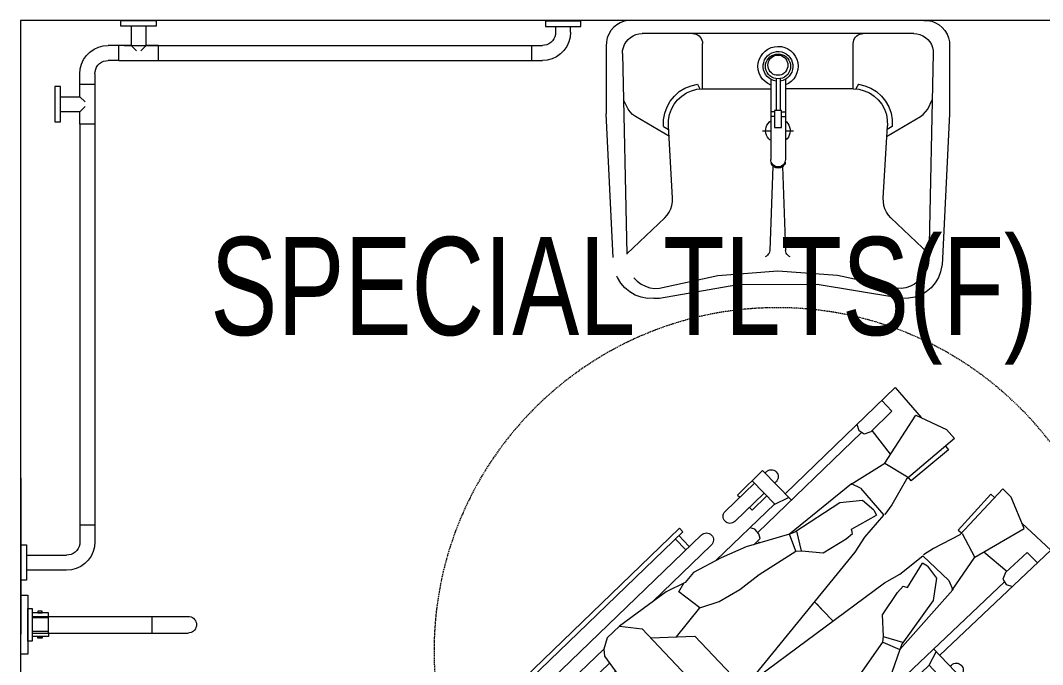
# Model space of a CAD drawing. Header units: millimetres. Extents: x 26027 to 581921, y 7230 to 233891.
# Drawn here: x 512924 to 515007, y 139806 to 141120 of the extents above; entities that cross this region are included whole.
import ezdxf

# ---------------------------------------------------------------- set-up
doc = ezdxf.new("R2010")
doc.units = ezdxf.units.MM
doc.header["$LTSCALE"] = 5
doc.linetypes.add('TRATTEGGIATA', pattern=[0.75, 0.5, -0.25])
doc.layers.get('0').update_dxf_attribs({"color": 252})
for name, color, linetype, lineweight in [('72_EGR_BASE_TEXT', 252, 'Continuous', 5), ('LOADING', 252, 'Continuous', 5), ('SANIT', 252, 'Continuous', 5), ('Walls', 252, 'Continuous', 5)]:
    doc.layers.add(name, color=color, linetype=linetype, lineweight=lineweight)
doc.styles.add('X3G_ENTITY_2587EA', font='swisscl.ttf', dxfattribs={"height": 200})

# ---------------------------------------------------------------- blocks, each defined once
blk = doc.blocks.new('Wheelchair')
for p, q in [((9688.8, 4580.4), (9636.3, 4519)), ((9688.8, 4580.4), (9913.2, 4363.8)), ((9695.9, 4532.4), (9716, 4554.1)), ((9647.3, 4524.1), (9584.2, 4494.7)), ((9709.9, 4426.2), (9647.3, 4524.1)), ((9695.9, 4532.4), (9738.4, 4489.9)), ((9762.6, 4492.4), (9766.7, 4505.2)), ((9584.2, 4494.7), (9568.2, 4476.7)), ((9698.4, 4444.2), (9735.9, 4492.5)), ((9738.4, 4489.9), (9752.5, 4485)), ((9752.5, 4485), (9762.6, 4492.4)), ((9968.8, 4285), (9757.7, 4488.8)), ((9568.2, 4476.7), (9665.9, 4393.6)), ((9586.8, 4461), (9580.1, 4453.2)), ((9580.1, 4453.2), (9656.4, 4390)), ((9709.9, 4426.2), (9663.7, 4398.5)), ((9779.1, 4383.2), (9709.9, 4426.2)), ((9656.4, 4390), (9661.8, 4397.1)), ((9900.5, 4350.6), (9959.2, 4411.4)), ((9951.7, 4408.7), (9954.5, 4406)), ((9959.2, 4411.4), (10010.4, 4361.2)), ((9665.9, 4393.6), (9695.8, 4341.1)), ((9759.9, 4375.2), (9711.9, 4320.3)), ((9759.9, 4375.2), (9778.4, 4384.2)), ((9778.4, 4384.2), (9904.8, 4281.6)), ((9933.8, 4386.5), (9932, 4388.3)), ((9934.6, 4342.8), (9980.6, 4390.4)), ((9975.8, 4385.5), (10035.6, 4327.8)), ((9426, 4292.7), (9452.6, 4357.1)), ((9452.6, 4357.1), (9469.8, 4373.8)), ((9469.8, 4373.8), (9557.2, 4280)), ((9486.4, 4356), (9493.9, 4363)), ((9493.9, 4363), (9560.4, 4289.7)), ((9934.3, 4342.8), (9906.5, 4356.1)), ((9950.7, 4359.5), (9980.6, 4330.3)), ((10015.9, 4307.3), (9956.1, 4365)), ((10010.4, 4361.2), (10005.8, 4356.5)), ((9695.8, 4341.1), (9709.9, 4321.7)), ((9732.8, 4330.6), (9756, 4349.7)), ((9756, 4349.7), (9802, 4345.5)), ((9802, 4345.5), (9893.6, 4285.1)), ((9934.7, 4342.9), (10054.3, 4227.4)), ((9980.6, 4330.3), (9986.1, 4336)), ((9751.1, 4275.1), (9711.9, 4320.3)), ((9732.8, 4330.6), (9727.3, 4319.9)), ((9778.1, 4291.7), (9727.3, 4319.9)), ((9371.6, 4248.8), (9430.7, 4303.9)), ((9526.6, 4234.6), (9426, 4292.7)), ((9775.8, 4283), (9778.1, 4291.7)), ((9966.8, 4282.3), (9975.4, 4291.3)), ((9975.4, 4291.3), (9984.9, 4294.4)), ((10121.6, 4286.3), (10128.5, 4293.5)), ((10128.5, 4293.5), (10506.2, 3929)), ((9526.6, 4234.6), (9552.2, 4282)), ((9560.4, 4289.7), (9553.6, 4283.9)), ((9557.2, 4280), (9611, 4252.4)), ((9770.8, 4244.3), (9751.1, 4275.1)), ((9789, 4271.5), (9775.8, 4283)), ((9836.1, 4243.1), (9789, 4271.5)), ((9890.5, 4287.2), (9880.7, 4247.5)), ((9891.8, 4246.6), (9904.8, 4281.6)), ((9893.6, 4285.1), (9904.8, 4281.6)), ((9904.8, 4281.6), (9992.8, 4255.2)), ((9964, 4272.7), (9966.8, 4282.3)), ((9977.3, 4259.9), (9964, 4272.7)), ((10489.5, 3888.5), (10084.1, 4279.7)), ((10129.9, 4278.3), (10109.5, 4257.2)), ((10137.1, 4271.4), (10116.7, 4250.3)), ((10121.6, 4286.3), (10499.3, 3921.8)), ((9611, 4252.4), (9631.1, 4239.2)), ((9967.7, 4265.7), (9965.5, 4263.4)), ((9992.8, 4255.2), (10043.4, 4233.2)), ((10183.1, 4143.7), (10063.9, 4258.7)), ((9371.6, 4248.8), (9598.1, 4034.2)), ((9419.9, 4243.9), (9399.1, 4222.7)), ((9419.9, 4243.9), (9464.3, 4203.2)), ((9508.1, 4245.3), (9461.6, 4205.7)), ((9572.7, 4167.4), (9526.6, 4234.6)), ((9579.9, 4186.9), (9632.5, 4237.3)), ((9679.4, 4200.1), (9632.5, 4237.3)), ((9989.6, 3975.8), (9770.8, 4244.3)), ((9879.4, 4247.6), (9836.1, 4243.1)), ((9891.8, 4246.6), (9879.4, 4247.6)), ((9966.5, 4198.9), (9891.8, 4246.6)), ((10043.4, 4233.2), (10099.8, 4203.2)), ((9623.1, 4216), (9605.2, 4191.9)), ((9623.1, 4216), (9633.6, 4221.9)), ((9664, 4172.4), (9633.6, 4221.9)), ((9469.8, 4189.4), (9462.9, 4179)), ((9464.3, 4203.2), (9469.8, 4189.4)), ((9605.2, 4191.9), (9611.4, 4146.2)), ((9711.1, 4181.9), (9679.4, 4200.1)), ((10005.5, 4168.6), (9966.5, 4198.9)), ((10099.8, 4203.2), (10116.9, 4183)), ((9462.9, 4179), (9450.3, 4174.3)), ((9679.2, 3982.3), (9466.2, 4184.1)), ((9579.9, 4186.9), (9571.7, 4168)), ((9571.7, 4168), (9679.8, 4046.3)), ((9672.6, 4175.1), (9664, 4172.4)), ((9684.7, 4162.4), (9672.6, 4175.1)), ((9989.1, 3975.3), (9711.1, 4181.9)), ((10047.5, 4143.9), (10005.5, 4168.6)), ((10116.9, 4183), (10155.6, 4163.8)), ((10130.2, 4164), (10120, 4181.2)), ((9611.4, 4146.2), (9675.8, 4057.3)), ((9715.1, 4116.7), (9684.7, 4162.4)), ((10087.4, 4131), (10130.2, 4164)), ((10155.6, 4163.8), (10251.2, 4093.6)), ((9816.8, 4105.4), (9835.9, 4124.9)), ((9851.9, 4142.1), (9833.2, 4122.2)), ((9849, 4139.2), (9835.9, 4124.9)), ((10087.4, 4131), (10047.5, 4143.9)), ((10135, 4071.7), (10087.4, 4131)), ((9712.6, 4073.2), (9715.1, 4116.7)), ((10204.7, 4088.4), (10101.2, 3978.7)), ((10251.2, 4093.6), (10204.7, 4088.4)), ((10251.2, 4093.6), (10275.8, 4069.8)), ((9673.6, 4060.4), (9712.8, 4071.9)), ((9714.2, 4060.8), (9712.6, 4073.2)), ((10097.7, 4073.5), (9997.2, 3968.1)), ((10187.6, 4070.2), (10097.7, 4073.5)), ((10275.8, 4069.8), (10283, 4047)), ((9610.7, 4047.5), (9552.6, 3986.2)), ((9619.9, 4014.1), (9605.4, 4041.3)), ((9675.8, 4057.3), (9679.8, 4046.3)), ((9714.2, 4060.8), (9679.8, 4046.3)), ((9679.8, 4046.3), (9710.1, 3959.6)), ((9765.1, 3988.4), (9714.2, 4060.8)), ((10283, 4047), (10281.4, 4032.7)), ((10469.2, 3867.5), (10283.1, 4047.1)), ((10281.4, 4032.7), (10176, 3886.7)), ((9576.3, 4012.7), (9574.4, 4014.4)), ((9619.9, 4013.8), (9574.4, 3965.8)), ((9619.9, 4013.8), (9740.6, 3899.4)), ((10294.8, 3967.5), (10259.1, 4001.9)), ((10271, 4018.3), (10309.2, 3981.4)), ((9552.6, 3986.2), (9605, 3937.3)), ((9554.9, 3993.8), (9557.7, 3991.1)), ((9659, 3934.2), (9598.7, 3991.4)), ((9604, 3997), (9634.5, 3968.4)), ((9681.9, 3984.4), (9673.3, 3975.3)), ((9691.3, 3987.6), (9681.9, 3984.4)), ((9704.7, 3974.8), (9691.3, 3987.6)), ((9698.5, 3984.2), (9700.7, 3986.4)), ((9797.1, 3950.8), (9765.1, 3988.4)), ((10310.6, 3982.9), (10291.2, 3962.7)), ((10389.2, 3907.1), (10310.6, 3982.9)), ((9579.2, 3970.8), (9639.5, 3913.6)), ((9634.5, 3968.4), (9629, 3962.7)), ((9673.3, 3975.3), (9670.6, 3965.7)), ((9710.1, 3959.6), (9734.3, 3910)), ((9896.3, 3862.9), (9997.1, 3968)), ((9989.1, 3975.3), (9986.9, 3977.9)), ((10002.4, 3961.7), (9989.1, 3975.3)), ((10002.4, 3961.7), (9993.9, 3948)), ((9997.1, 3968.1), (9995.9, 3966.7)), ((10002.4, 3961.7), (10003.2, 3962.2)), ((10003.8, 3963), (10017, 3972.2)), ((10017, 3972.2), (10055.4, 3976.6)), ((10055.4, 3976.6), (10092.1, 3970.4)), ((10101.2, 3978.7), (10059.8, 3939.5)), ((10101.2, 3978.7), (10167.6, 3911)), ((10291.2, 3962.7), (10369.7, 3886.9)), ((9605, 3937.3), (9609.5, 3942)), ((9823.7, 3909.9), (9797.1, 3950.8)), ((9993.9, 3948), (9991.2, 3909.5)), ((10491.3, 3929.5), (10470.9, 3908.4)), ((10499.3, 3921.8), (10506.2, 3929)), ((9734.3, 3910), (9766.8, 3855.1)), ((9838.4, 3870.6), (9823.7, 3909.9)), ((9991.2, 3909.5), (9999, 3873.1)), ((9991.2, 3863.6), (10028.5, 3906.8)), ((10369.7, 3886.9), (10389.2, 3907.1)), ((9830, 3774.5), (9709.7, 3888.4)), ((9689.7, 3867.2), (10098.6, 3479.7)), ((9766.8, 3855.1), (9787.8, 3838.9)), ((9838.4, 3870.6), (9807.3, 3826.4)), ((9899.8, 3825.8), (9838.4, 3870.6)), ((9886.2, 3755.3), (9991.2, 3863.6)), ((9903.6, 3773.2), (9896.3, 3862.9)), ((9991.2, 3863.6), (10061.7, 3800.3)), ((9693.1, 3821.6), (9713.3, 3842.9)), ((9700.4, 3814.7), (9720.5, 3836)), ((9787.8, 3838.9), (9808.6, 3801)), ((9807.3, 3826.4), (9789.7, 3835.8)), ((9684.7, 3829.6), (9677.9, 3822.3)), ((9677.9, 3822.3), (10058.9, 3461.2)), ((9684.7, 3829.6), (10065.8, 3468.5)), ((9808.6, 3801), (9883.1, 3708.7)), ((9945.2, 3681.2), (10086.4, 3793)), ((9883.1, 3708.7), (9886.2, 3755.3)), ((9883.1, 3708.7), (9907.9, 3685.2)), ((9959.2, 3692.3), (9997.7, 3655.7)), ((10011, 3670.7), (9975, 3704.8)), ((9907.9, 3685.2), (9931, 3679)), ((10118.7, 3500.9), (9930.9, 3678.8)), ((9931, 3679), (9945.2, 3681.2)), ((9996.3, 3654.2), (10015.6, 3674.6)), ((10015.6, 3674.6), (10094.8, 3599.5)), ((10075.5, 3579.1), (9996.3, 3654.2)), ((10094.8, 3599.5), (10075.5, 3579.1)), ((10057.7, 3476.1), (10077.9, 3497.4)), ((10065.8, 3468.5), (10058.9, 3461.2))]:
    blk.add_line(p, q)
at = {"color": 30, "linetype": 'TRATTEGGIATA'}
blk.add_circle((9928.9, 4043.3), 700, dxfattribs=at)
for centre, radius, start, end in [((9941.8, 4398.5), 14.2, 46.0147, 226.0147), ((10025.7, 4317.5), 14.2, 226.0147, 46.0147), ((10074, 4269.2), 14.6, 46.0147, 226.0147), ((9564.6, 4004.1), 14.2, 46.5424, 226.5424), ((9694.4, 4260), 626.4, 320.2511, 335.2615), ((9694.4, 4260), 616.4, 321.5411, 333.0972), ((9649.3, 3923.9), 14.2, 226.5424, 46.5424), ((10097.1, 3872.9), 80.1, 316.0147, 28.3763), ((9699.7, 3877.8), 14.6, 46.5424, 226.5424), ((10479.4, 3878), 14.6, 226.0147, 46.0147), ((10096.6, 3872.4), 80.1, 244.1807, 316.5424), ((9692, 4257.4), 626.4, 297.2956, 312.306), ((9692, 4257.4), 616.4, 299.4599, 311.0159), ((10108.7, 3490.3), 14.6, 226.5424, 46.5424)]:
    blk.add_arc(centre, radius, start, end)

msp = doc.modelspace()

# ---------------------------------------------------------------- linework, layer by layer
at = {"layer": 'SANIT'}
for p, q in [((513128.6, 141108.6, 0), (513128.6, 141120.3, 0)), ((513128.6, 141120.3, 0), (513200.6, 141120.3, 0)), ((513200.6, 141120.3, 0), (513200.6, 141108.6, 0)), ((513993.7, 141119.5, 0), (514065.7, 141119.5, 0)), ((513993.7, 141119.5, 0), (513993.7, 141107.8, 0)), ((514065.7, 141107.8, 0), (514065.7, 141119.5, 0)), ((514139, 141111.3, 0), (514132.6, 141105.9, 0)), ((514146.1, 141115.5, 0), (514139, 141111.3, 0)), ((514153.9, 141118.5, 0), (514146.1, 141115.5, 0)), ((514162, 141120.1, 0), (514153.9, 141118.5, 0)), ((514764.7, 141120.3, 0), (514773, 141120.1, 0)), ((514773, 141120.1, 0), (514781.1, 141118.5, 0)), ((514781.1, 141118.5, 0), (514788.9, 141115.5, 0)), ((514788.9, 141115.5, 0), (514796, 141111.3, 0)), ((514796, 141111.3, 0), (514802.4, 141105.9, 0)), ((513200.6, 141108.6, 0), (513128.6, 141108.6, 0)), ((513149.3, 141108.6, 0), (513149.3, 141069.1, 0)), ((513179.9, 141069.1, 0), (513179.9, 141108.6, 0)), ((513993.7, 141107.8, 0), (514065.7, 141107.8, 0)), ((514014, 141091.4, 0), (514012.8, 141086.9, 0)), ((514014.4, 141096.1, 0), (514014, 141091.4, 0)), ((514014.4, 141107.8, 0), (514014.4, 141096.1, 0)), ((514045, 141096.1, 0), (514044.2, 141086.1, 0)), ((514045, 141096.1, 0), (514045, 141107.8, 0)), ((514122.9, 141092.4, 0), (514119.8, 141084.6, 0)), ((514127.2, 141099.6, 0), (514122.9, 141092.4, 0)), ((514132.6, 141105.9, 0), (514127.2, 141099.6, 0)), ((514167, 141085.5, 0), (514172.4, 141088.9, 0)), ((514172.4, 141088.9, 0), (514178.2, 141091.4, 0)), ((514178.2, 141091.4, 0), (514184.4, 141092.9, 0)), ((514184.4, 141092.9, 0), (514190.8, 141093.4, 0)), ((514744.2, 141093.4, 0), (514190.8, 141093.4, 0)), ((514294, 141093.4, 0), (514297.4, 141093.1, 0)), ((514297.4, 141093.1, 0), (514300.8, 141092.2, 0)), ((514300.8, 141092.2, 0), (514303.9, 141090.7, 0)), ((514303.9, 141090.7, 0), (514306.8, 141088.6, 0)), ((514306.8, 141088.6, 0), (514309.2, 141086.2, 0)), ((514625.8, 141086.2, 0), (514628.2, 141088.7, 0)), ((514628.2, 141088.7, 0), (514631.1, 141090.7, 0)), ((514631.1, 141090.7, 0), (514634.2, 141092.2, 0)), ((514634.2, 141092.2, 0), (514637.6, 141093.1, 0)), ((514637.6, 141093.1, 0), (514641, 141093.4, 0)), ((514744.2, 141093.4, 0), (514750.6, 141092.9, 0)), ((514750.6, 141092.9, 0), (514756.8, 141091.4, 0)), ((514756.8, 141091.4, 0), (514762.6, 141088.9, 0)), ((514762.6, 141088.9, 0), (514768, 141085.5, 0)), ((514802.4, 141105.9, 0), (514807.8, 141099.6, 0)), ((514807.8, 141099.6, 0), (514812.2, 141092.4, 0)), ((514812.2, 141092.4, 0), (514815.2, 141084.6, 0)), ((513082.8, 141065.7, 0), (513092.5, 141068.3, 0)), ((513092.5, 141068.3, 0), (513102.5, 141069.1, 0)), ((513124.1, 141069.1, 0), (513102.5, 141069.1, 0)), ((513149.3, 141069.1, 0), (513124.1, 141069.1, 0)), ((513124.1, 141038.5, 0), (513124.1, 141069.1, 0)), ((513135.1, 141069.1, 0), (513965.8, 141069.1, 0)), ((513149.3, 141069.1, 0), (513160.1, 141058.3, 0)), ((513179.9, 141069.1, 0), (513169.1, 141058.3, 0)), ((513205.1, 141069.1, 0), (513179.9, 141069.1, 0)), ((513205.1, 141038.5, 0), (513205.1, 141069.1, 0)), ((513965.8, 141069.1, 0), (513987.4, 141069.1, 0)), ((513965.8, 141038.5, 0), (513965.8, 141069, 0)), ((513992.1, 141069.5, 0), (513987.4, 141069.1, 0)), ((513996.7, 141070.8, 0), (513992.1, 141069.5, 0)), ((514000.9, 141072.8, 0), (513996.7, 141070.8, 0)), ((514004.8, 141075.5, 0), (514000.9, 141072.8, 0)), ((514008.1, 141078.8, 0), (514004.8, 141075.5, 0)), ((514010.8, 141082.6, 0), (514008.1, 141078.8, 0)), ((514012.8, 141086.9, 0), (514010.8, 141082.6, 0)), ((514041.6, 141076.4, 0), (514037.3, 141067.3, 0)), ((514044.2, 141086.1, 0), (514041.6, 141076.4, 0)), ((514118, 141076.4, 0), (514117.6, 141068, 0)), ((514117.6, 141068, 0), (514117.6, 140929.9, 0)), ((514119.8, 141084.6, 0), (514118, 141076.4, 0)), ((514152.5, 141065.1, 0), (514154.9, 141071, 0)), ((514154.9, 141071, 0), (514158.1, 141076.5, 0)), ((514158.1, 141076.5, 0), (514162.2, 141081.4, 0)), ((514162.2, 141081.4, 0), (514167, 141085.5, 0)), ((514309.2, 141086.2, 0), (514311.2, 141083.3, 0)), ((514311.2, 141083.3, 0), (514312.7, 141080.1, 0)), ((514312.7, 141080.1, 0), (514313.6, 141076.7, 0)), ((514313.6, 141076.7, 0), (514313.9, 141073.1, 0)), ((514313.9, 140980.7, 0), (514313.9, 141073.1, 0)), ((514621.1, 141073.1, 0), (514621.4, 141076.7, 0)), ((514621.1, 140980.7, 0), (514621.1, 141073.1, 0)), ((514621.4, 141076.7, 0), (514622.3, 141080.1, 0)), ((514622.3, 141080.1, 0), (514623.8, 141083.3, 0)), ((514623.8, 141083.3, 0), (514625.8, 141086.2, 0)), ((514768, 141085.5, 0), (514772.8, 141081.4, 0)), ((514772.8, 141081.4, 0), (514776.9, 141076.5, 0)), ((514776.9, 141076.5, 0), (514780.2, 141071, 0)), ((514780.2, 141071, 0), (514782.5, 141065.1, 0)), ((514815.2, 141084.6, 0), (514817, 141076.4, 0)), ((514817, 141076.4, 0), (514817.4, 141068, 0)), ((514817.4, 141068, 0), (514817.4, 140930, 0)), ((513052.6, 141040.3, 0), (513058.4, 141048.6, 0)), ((513058.4, 141048.6, 0), (513065.5, 141055.7, 0)), ((513065.5, 141055.7, 0), (513073.7, 141061.4, 0)), ((513073.7, 141061.4, 0), (513082.8, 141065.7, 0)), ((514024.5, 141052, 0), (514016.2, 141046.3, 0)), ((514031.5, 141059.1, 0), (514024.5, 141052, 0)), ((514037.3, 141067.3, 0), (514031.5, 141059.1, 0)), ((514150.8, 141052.5, 0), (514151.1, 141058.9, 0)), ((514150.8, 141052.5, 0), (514159.9, 140643.3, 0)), ((514151.1, 141058.9, 0), (514152.5, 141065.1, 0)), ((514429.4, 141040.6, 0), (514432.4, 141047, 0)), ((514432.4, 141047, 0), (514436.5, 141052.8, 0)), ((514436.5, 141052.8, 0), (514441.5, 141057.8, 0)), ((514441.5, 141057.8, 0), (514447.3, 141061.9, 0)), ((514443.1, 141044.1, 0), (514446.4, 141048.1, 0)), ((514446.4, 141048.1, 0), (514450.4, 141051.4, 0)), ((514447.3, 141061.9, 0), (514453.7, 141064.9, 0)), ((514450.4, 141051.4, 0), (514454.9, 141054, 0)), ((514451.3, 141046, 0), (514454.9, 141048.5, 0)), ((514453.7, 141064.9, 0), (514460.5, 141066.7, 0)), ((514454.4, 141044.9, 0), (514457.3, 141046.9, 0)), ((514454.9, 141054, 0), (514459.8, 141055.8, 0)), ((514454.9, 141048.5, 0), (514459, 141050.4, 0)), ((514457.3, 141046.9, 0), (514460.5, 141048.5, 0)), ((514459, 141050.4, 0), (514463.3, 141051.5, 0)), ((514459.8, 141055.8, 0), (514464.9, 141056.7, 0)), ((514460.5, 141066.7, 0), (514467.5, 141067.4, 0)), ((514460.5, 141048.5, 0), (514464, 141049.4, 0)), ((514463.3, 141051.5, 0), (514467.8, 141051.9, 0)), ((514464, 141049.4, 0), (514467.5, 141049.7, 0)), ((514464.9, 141056.7, 0), (514470.1, 141056.8, 0)), ((514467.5, 141067.4, 0), (514474.5, 141066.8, 0)), ((514467.5, 141049.7, 0), (514471.1, 141049.4, 0)), ((514467.8, 141051.9, 0), (514472.2, 141051.5, 0)), ((514470.1, 141056.8, 0), (514475.2, 141056, 0)), ((514471.1, 141049.4, 0), (514474.5, 141048.5, 0)), ((514472.2, 141051.5, 0), (514476.6, 141050.4, 0)), ((514474.5, 141066.8, 0), (514481.4, 141065.1, 0)), ((514474.5, 141048.5, 0), (514477.7, 141046.9, 0)), ((514475.2, 141056, 0), (514480.1, 141054.3, 0)), ((514476.6, 141050.4, 0), (514480.6, 141048.5, 0)), ((514477.7, 141046.9, 0), (514480.6, 141044.9, 0)), ((514480.1, 141054.3, 0), (514484.6, 141051.8, 0)), ((514480.6, 141048.5, 0), (514484.3, 141046, 0)), ((514481.4, 141065.1, 0), (514487.8, 141062.1, 0)), ((514484.6, 141051.8, 0), (514488.7, 141048.5, 0)), ((514487.8, 141062.1, 0), (514493.7, 141058.1, 0)), ((514488.7, 141048.5, 0), (514492.1, 141044.6, 0)), ((514493.7, 141058.1, 0), (514498.7, 141053.2, 0)), ((514498.7, 141053.2, 0), (514502.8, 141047.5, 0)), ((514502.8, 141047.5, 0), (514505.9, 141041.1, 0)), ((514784.2, 141052.5, 0), (514774.9, 140631.2, 0)), ((514782.5, 141065.1, 0), (514783.9, 141058.9, 0)), ((514783.9, 141058.9, 0), (514784.2, 141052.5, 0)), ((513045.8, 141021.5, 0), (513048.4, 141031.2, 0)), ((513048.4, 141031.2, 0), (513052.6, 141040.3, 0)), ((513079.1, 141025, 0), (513081.8, 141028.9, 0)), ((513081.8, 141028.9, 0), (513085.2, 141032.2, 0)), ((513085.2, 141032.2, 0), (513089, 141034.9, 0)), ((513089, 141034.9, 0), (513093.3, 141036.9, 0)), ((513093.3, 141036.9, 0), (513097.8, 141038.1, 0)), ((513097.8, 141038.1, 0), (513102.5, 141038.5, 0)), ((513124.1, 141038.5, 0), (513102.5, 141038.5, 0)), ((513124.1, 141038.5, 0), (513205.1, 141038.5, 0)), ((513135.1, 141038.5, 0), (513965.8, 141038.5, 0)), ((513965.8, 141038.5, 0), (513987.4, 141038.5, 0)), ((513997.4, 141039.4, 0), (513987.4, 141038.5, 0)), ((514007.1, 141042, 0), (513997.4, 141039.4, 0)), ((514016.2, 141046.3, 0), (514007.1, 141042, 0)), ((514426.9, 141026.8, 0), (514427.6, 141033.8, 0)), ((514427.5, 141019.7, 0), (514426.9, 141026.8, 0)), ((514427.6, 141033.8, 0), (514429.4, 141040.6, 0)), ((514437.5, 141024.5, 0), (514437.6, 141029.7, 0)), ((514437.6, 141029.7, 0), (514438.6, 141034.8, 0)), ((514438.6, 141034.8, 0), (514440.4, 141039.7, 0)), ((514440.4, 141039.7, 0), (514443.1, 141044.1, 0)), ((514442.1, 141026.6, 0), (514442.5, 141031, 0)), ((514442.5, 141022.2, 0), (514442.1, 141026.6, 0)), ((514442.5, 141031, 0), (514443.7, 141035.2, 0)), ((514443.7, 141035.2, 0), (514445.6, 141039.2, 0)), ((514445.6, 141039.2, 0), (514448.1, 141042.8, 0)), ((514447.1, 141029, 0), (514447.4, 141032.6, 0)), ((514447.4, 141025.4, 0), (514447.1, 141029, 0)), ((514447.4, 141032.6, 0), (514448.3, 141036.1, 0)), ((514448.1, 141042.8, 0), (514451.3, 141046, 0)), ((514448.3, 141036.1, 0), (514449.8, 141039.3, 0)), ((514449.8, 141039.3, 0), (514451.9, 141042.3, 0)), ((514451.9, 141042.3, 0), (514454.4, 141044.9, 0)), ((514480.6, 141044.9, 0), (514483.1, 141042.3, 0)), ((514483.1, 141042.3, 0), (514485.2, 141039.3, 0)), ((514484.3, 141046, 0), (514487.4, 141042.8, 0)), ((514485.2, 141039.3, 0), (514486.7, 141036.1, 0)), ((514486.7, 141036.1, 0), (514487.6, 141032.6, 0)), ((514487.4, 141042.8, 0), (514490, 141039.2, 0)), ((514487.6, 141032.6, 0), (514487.9, 141029, 0)), ((514487.9, 141029, 0), (514487.6, 141025.4, 0)), ((514490, 141039.2, 0), (514491.9, 141035.2, 0)), ((514491.9, 141035.2, 0), (514493, 141031, 0)), ((514492.1, 141044.6, 0), (514494.9, 141040.2, 0)), ((514493, 141031, 0), (514493.4, 141026.6, 0)), ((514493.4, 141026.6, 0), (514493, 141022.2, 0)), ((514494.9, 141040.2, 0), (514496.8, 141035.4, 0)), ((514496.8, 141035.4, 0), (514497.9, 141030.3, 0)), ((514497.9, 141030.3, 0), (514498.1, 141025.1, 0)), ((514505.9, 141041.1, 0), (514507.9, 141034.3, 0)), ((514507.9, 141034.3, 0), (514508.6, 141027.3, 0)), ((514508.6, 141027.3, 0), (514508.1, 141020.3, 0)), ((513044.9, 141011.5, 0), (513045.8, 141021.5, 0)), ((513044.9, 140989.9, 0), (513044.9, 141011.5, 0)), ((513075.5, 141011.5, 0), (513075.9, 141016.2, 0)), ((513075.5, 141011.5, 0), (513075.5, 140091.7, 0)), ((513075.9, 141016.2, 0), (513077.1, 141020.8, 0)), ((513077.1, 141020.8, 0), (513079.1, 141025, 0)), ((514429.3, 141012.9, 0), (514427.5, 141019.7, 0)), ((514432.2, 141006.4, 0), (514429.3, 141012.9, 0)), ((514436.2, 141000.6, 0), (514432.2, 141006.4, 0)), ((514438.3, 141019.4, 0), (514437.5, 141024.5, 0)), ((514440, 141014.5, 0), (514438.3, 141019.4, 0)), ((514442.4, 141009.9, 0), (514440, 141014.5, 0)), ((514445.7, 141005.8, 0), (514442.4, 141009.9, 0)), ((514443.7, 141017.9, 0), (514442.5, 141022.2, 0)), ((514445.6, 141013.9, 0), (514443.7, 141017.9, 0)), ((514448.1, 141010.3, 0), (514445.6, 141013.9, 0)), ((514449.5, 141002.3, 0), (514445.7, 141005.8, 0)), ((514448.3, 141021.9, 0), (514447.4, 141025.4, 0)), ((514451.3, 141007.2, 0), (514448.1, 141010.3, 0)), ((514449.8, 141018.6, 0), (514448.3, 141021.9, 0)), ((514451.9, 141015.7, 0), (514449.8, 141018.6, 0)), ((514454.9, 141004.6, 0), (514451.3, 141007.2, 0)), ((514454.4, 141013.1, 0), (514451.9, 141015.7, 0)), ((514457.3, 141011, 0), (514454.4, 141013.1, 0)), ((514460.5, 141009.5, 0), (514457.3, 141011, 0)), ((514464, 141008.6, 0), (514460.5, 141009.5, 0)), ((514467.5, 141008.3, 0), (514464, 141008.6, 0)), ((514471.1, 141008.6, 0), (514467.5, 141008.3, 0)), ((514474.5, 141009.5, 0), (514471.1, 141008.6, 0)), ((514477.7, 141011, 0), (514474.5, 141009.5, 0)), ((514480.6, 141013.1, 0), (514477.7, 141011, 0)), ((514483.1, 141015.7, 0), (514480.6, 141013.1, 0)), ((514484.3, 141007.2, 0), (514480.6, 141004.6, 0)), ((514485.2, 141018.6, 0), (514483.1, 141015.7, 0)), ((514487.4, 141010.3, 0), (514484.3, 141007.2, 0)), ((514486.7, 141021.9, 0), (514485.2, 141018.6, 0)), ((514490.3, 141006.3, 0), (514486.5, 141002.7, 0)), ((514487.6, 141025.4, 0), (514486.7, 141021.9, 0)), ((514490, 141013.9, 0), (514487.4, 141010.3, 0)), ((514491.9, 141017.9, 0), (514490, 141013.9, 0)), ((514493.5, 141010.4, 0), (514490.3, 141006.3, 0)), ((514493, 141022.2, 0), (514491.9, 141017.9, 0)), ((514495.8, 141015, 0), (514493.5, 141010.4, 0)), ((514497.4, 141020, 0), (514495.8, 141015, 0)), ((514498.1, 141025.1, 0), (514497.4, 141020, 0)), ((514503.6, 141006.9, 0), (514499.7, 141001.1, 0)), ((514506.4, 141013.4, 0), (514503.6, 141006.9, 0)), ((514508.1, 141020.3, 0), (514506.4, 141013.4, 0)), ((513005.5, 140985.4, 0), (512993.8, 140985.4, 0)), ((512993.8, 140985.4, 0), (512993.8, 140913.4, 0)), ((513005.5, 140913.4, 0), (513005.5, 140985.4, 0)), ((513075.5, 140989.9, 0), (513044.9, 140989.9, 0)), ((513044.9, 140964.7, 0), (513044.9, 140989.9, 0)), ((514278, 140982.2, 0), (514290.4, 140987.2, 0)), ((514290.4, 140987.2, 0), (514303.5, 140990.1, 0)), ((514303.4, 140990.1, 0), (514308.5, 140980.5, 0)), ((514441.2, 140995.6, 0), (514436.2, 141000.6, 0)), ((514446.9, 140991.5, 0), (514441.2, 140995.6, 0)), ((514453.3, 140988.4, 0), (514446.9, 140991.5, 0)), ((514453.9, 140999.6, 0), (514449.5, 141002.3, 0)), ((514453.1, 141000, 0), (514453.2, 140836.9, 0)), ((514458.7, 140997.6, 0), (514453.9, 140999.6, 0)), ((514459, 141002.8, 0), (514454.9, 141004.6, 0)), ((514463.8, 140996.5, 0), (514458.7, 140997.6, 0)), ((514463.3, 141001.6, 0), (514459, 141002.8, 0)), ((514467.8, 141001.2, 0), (514463.3, 141001.6, 0)), ((514463.8, 141001.2, 0), (514463.8, 140936.3, 0)), ((514472.2, 141001.6, 0), (514467.8, 141001.2, 0)), ((514471.8, 141001.2, 0), (514471.8, 140936.3, 0)), ((514476.6, 141002.8, 0), (514472.2, 141001.6, 0)), ((514477.4, 140997.8, 0), (514472.4, 140996.6, 0)), ((514472.4, 140996.6, 0), (514472.4, 140996.6, 0)), ((514480.6, 141004.6, 0), (514476.6, 141002.8, 0)), ((514482.2, 140999.9, 0), (514477.4, 140997.8, 0)), ((514486.5, 141002.7, 0), (514482.2, 140999.9, 0)), ((514482.8, 141000.2, 0), (514482.8, 140836.4, 0)), ((514489.1, 140991.7, 0), (514482.8, 140988.6, 0)), ((514482.8, 140988.6, 0), (514482.8, 140988.6, 0)), ((514494.8, 140995.9, 0), (514489.1, 140991.7, 0)), ((514499.7, 141001.1, 0), (514494.8, 140995.9, 0)), ((514631.6, 140990.1, 0), (514626.5, 140980.5, 0)), ((514631.6, 140990.1, 0), (514644.6, 140987.2, 0)), ((514644.6, 140987.2, 0), (514657, 140982.2, 0)), ((513005.5, 140964.7, 0), (513044.9, 140964.7, 0)), ((513044.9, 140964.7, 0), (513055.7, 140953.9, 0)), ((514248.1, 140955.6, 0), (514256.6, 140966.1, 0)), ((514256.6, 140966.1, 0), (514266.6, 140975.1, 0)), ((514263, 140958.3, 0), (514271.4, 140966, 0)), ((514266.6, 140975.1, 0), (514278, 140982.2, 0)), ((514271.4, 140966, 0), (514281, 140972.3, 0)), ((514281, 140972.3, 0), (514291.5, 140976.9, 0)), ((514291.5, 140976.9, 0), (514302.5, 140979.8, 0)), ((514302.5, 140979.8, 0), (514313.9, 140980.7, 0)), ((514313.9, 140980.7, 0), (514453.1, 140980.7, 0)), ((514621.1, 140980.7, 0), (514482.1, 140980.7, 0)), ((514621.1, 140980.7, 0), (514632.5, 140979.8, 0)), ((514632.5, 140979.8, 0), (514643.5, 140976.9, 0)), ((514643.5, 140976.9, 0), (514654, 140972.3, 0)), ((514654, 140972.3, 0), (514663.6, 140966.1, 0)), ((514657, 140982.2, 0), (514668.4, 140975.1, 0)), ((514663.6, 140966.1, 0), (514672.1, 140958.3, 0)), ((514668.4, 140975.1, 0), (514678.4, 140966.1, 0)), ((514678.4, 140966.1, 0), (514686.9, 140955.6, 0)), ((513044.9, 140934.1, 0), (513055.7, 140944.9, 0)), ((514162.1, 140939.1, 0), (514152.9, 140958.6, 0)), ((514237, 140931.1, 0), (514241.5, 140943.8, 0)), ((514241.5, 140943.8, 0), (514248.1, 140955.6, 0)), ((514250.4, 140939.1, 0), (514255.9, 140949.2, 0)), ((514255.9, 140949.2, 0), (514263, 140958.3, 0)), ((514672.1, 140958.3, 0), (514679.1, 140949.2, 0)), ((514679.1, 140949.2, 0), (514684.7, 140939.1, 0)), ((514686.9, 140955.6, 0), (514693.5, 140943.8, 0)), ((514693.5, 140943.8, 0), (514698.1, 140931.1, 0)), ((514772.9, 140939.1, 0), (514782.1, 140958.6, 0)), ((513044.9, 140934.1, 0), (513005.5, 140934.1, 0)), ((513044.9, 140908.9, 0), (513044.9, 140934.1, 0)), ((514132, 140636.5, 0), (514117.6, 140929.9, 0)), ((514166.4, 140933.5, 0), (514162.1, 140939.1, 0)), ((514171.4, 140928.7, 0), (514166.4, 140933.5, 0)), ((514177.2, 140924.6, 0), (514171.4, 140928.7, 0)), ((514246.3, 140883.7, 0), (514177.2, 140924.6, 0)), ((514234.6, 140917.8, 0), (514237, 140931.1, 0)), ((514244.5, 140916.7, 0), (514246.5, 140928.1, 0)), ((514246.5, 140928.1, 0), (514250.4, 140939.1, 0)), ((514460.8, 140933.5, 0), (514452.8, 140933.5, 0)), ((514460.8, 140924.6, 0), (514452.8, 140924.6, 0)), ((514460.8, 140936.3, 0), (514460.8, 140902.1, 0)), ((514475.1, 140936.3, 0), (514460.8, 140936.3, 0)), ((514475.1, 140902.1, 0), (514475.1, 140936.3, 0)), ((514475.1, 140933.5, 0), (514482.8, 140933.5, 0)), ((514475.1, 140924.6, 0), (514482.8, 140924.6, 0)), ((514684.7, 140939.1, 0), (514688.5, 140928.1, 0)), ((514688.5, 140928.1, 0), (514690.5, 140916.7, 0)), ((514688.7, 140883.7, 0), (514757.8, 140924.6, 0)), ((514698.1, 140931.1, 0), (514700.5, 140917.8, 0)), ((514757.8, 140924.6, 0), (514763.6, 140928.7, 0)), ((514763.6, 140928.7, 0), (514768.6, 140933.5, 0)), ((514768.6, 140933.5, 0), (514772.9, 140939.1, 0)), ((514817.4, 140929.9, 0), (514802.3, 140620.9, 0)), ((512993.8, 140913.4, 0), (513005.5, 140913.4, 0)), ((513075.5, 140908.9, 0), (513044.9, 140908.9, 0)), ((513044.9, 140908.9, 0), (513044.9, 140091.7, 0)), ((514234.4, 140904.2, 0), (514234.6, 140917.8, 0)), ((514234.4, 140904.2, 0), (514244.8, 140897.5, 0)), ((514244.3, 140905.2, 0), (514244.5, 140916.7, 0)), ((514252.7, 140757.9, 0), (514244.3, 140905.2, 0)), ((514442.7, 140898.4, 0), (514443.6, 140902.6, 0)), ((514443.6, 140902.6, 0), (514445.2, 140906.5, 0)), ((514445.2, 140906.5, 0), (514447.4, 140910.1, 0)), ((514447.4, 140910.1, 0), (514450.2, 140913.3, 0)), ((514450.2, 140913.3, 0), (514453.5, 140916, 0)), ((514460.8, 140902.1, 0), (514475.1, 140902.1, 0)), ((514482.1, 140915.3, 0), (514484.8, 140913.4, 0)), ((514484.8, 140913.4, 0), (514487.6, 140910.2, 0)), ((514487.6, 140910.2, 0), (514489.8, 140906.6, 0)), ((514489.8, 140906.6, 0), (514491.4, 140902.7, 0)), ((514491.4, 140902.7, 0), (514492.3, 140898.5, 0)), ((514682.3, 140757.9, 0), (514690.7, 140905.2, 0)), ((514700.7, 140904.2, 0), (514690.2, 140897.5, 0)), ((514690.5, 140916.7, 0), (514690.7, 140905.2, 0)), ((514700.5, 140917.8, 0), (514700.7, 140904.2, 0)), ((514435.8, 140895.3, 0), (514453.1, 140895.3, 0)), ((514442.5, 140894.2, 0), (514442.7, 140898.4, 0)), ((514443.1, 140890, 0), (514442.5, 140894.2, 0)), ((514444.3, 140885.9, 0), (514443.1, 140890, 0)), ((514446.2, 140882.2, 0), (514444.3, 140885.9, 0)), ((514448.8, 140878.7, 0), (514446.2, 140882.2, 0)), ((514482.1, 140895.3, 0), (514499.3, 140895.3, 0)), ((514488.9, 140882.3, 0), (514486.3, 140878.8, 0)), ((514490.7, 140886, 0), (514488.9, 140882.3, 0)), ((514492, 140890.1, 0), (514490.7, 140886, 0)), ((514492.5, 140894.3, 0), (514492, 140890.1, 0)), ((514492.3, 140898.5, 0), (514492.5, 140894.3, 0)), ((514451.8, 140875.8, 0), (514448.8, 140878.7, 0)), ((514486.3, 140878.8, 0), (514483.3, 140875.9, 0)), ((514457.1, 140823.3, 0), (514450.9, 140651, 0)), ((514453.4, 140833.8, 0), (514453.2, 140836.4, 0)), ((514454, 140831.3, 0), (514453.4, 140833.8, 0)), ((514454, 140831.5, 0), (514454, 140828.4, 0)), ((514455.1, 140829, 0), (514454, 140831.3, 0)), ((514455.2, 140826.1, 0), (514454, 140828.4, 0)), ((514456.6, 140826.9, 0), (514455.1, 140829, 0)), ((514456.7, 140824.1, 0), (514455.2, 140826.1, 0)), ((514458.4, 140825, 0), (514456.6, 140826.9, 0)), ((514458.5, 140822.4, 0), (514456.7, 140824.1, 0)), ((514460.6, 140823.6, 0), (514458.4, 140825, 0)), ((514460.7, 140821, 0), (514458.5, 140822.4, 0)), ((514462.9, 140822.5, 0), (514460.6, 140823.6, 0)), ((514463, 140819.9, 0), (514460.7, 140821, 0)), ((514465.4, 140821.8, 0), (514462.9, 140822.5, 0)), ((514465.4, 140819.3, 0), (514463, 140819.9, 0)), ((514468, 140821.6, 0), (514465.4, 140821.8, 0)), ((514468, 140819.1, 0), (514465.4, 140819.3, 0)), ((514470.5, 140821.8, 0), (514468, 140821.6, 0)), ((514470.5, 140819.3, 0), (514468, 140819.1, 0)), ((514473, 140822.5, 0), (514470.5, 140821.8, 0)), ((514473, 140819.9, 0), (514470.5, 140819.3, 0)), ((514475.4, 140823.6, 0), (514473, 140822.5, 0)), ((514475.3, 140821, 0), (514473, 140819.9, 0)), ((514477.4, 140822.4, 0), (514475.3, 140821, 0)), ((514477.5, 140825, 0), (514475.4, 140823.6, 0)), ((514477.1, 140822.3, 0), (514482.8, 140651, 0)), ((514479.2, 140824.1, 0), (514477.4, 140822.4, 0)), ((514479.3, 140826.9, 0), (514477.5, 140825, 0)), ((514480.8, 140826.1, 0), (514479.2, 140824.1, 0)), ((514480.8, 140829, 0), (514479.3, 140826.9, 0)), ((514481.9, 140831.3, 0), (514480.8, 140829, 0)), ((514482, 140828.4, 0), (514480.8, 140826.1, 0)), ((514482.6, 140833.8, 0), (514481.9, 140831.3, 0)), ((514482, 140831.5, 0), (514482, 140828.4, 0)), ((514482.8, 140836.4, 0), (514482.6, 140833.8, 0)), ((514252.7, 140750.4, 0), (514252.7, 140757.9, 0)), ((514682.4, 140750.4, 0), (514682.3, 140757.9, 0)), ((514246.2, 140729.3, 0), (514249.4, 140736, 0)), ((514249.4, 140736, 0), (514251.6, 140743.1, 0)), ((514251.6, 140743.1, 0), (514252.7, 140750.4, 0)), ((514683.5, 140743.1, 0), (514682.4, 140750.4, 0)), ((514685.7, 140736, 0), (514683.5, 140743.1, 0)), ((514688.8, 140729.3, 0), (514685.7, 140736, 0)), ((514159.9, 140643.9, 0), (514237.1, 140717.6, 0)), ((514237.1, 140717.6, 0), (514242.1, 140723.1, 0)), ((514242.1, 140723.1, 0), (514246.2, 140729.3, 0)), ((514692.9, 140723.1, 0), (514688.8, 140729.3, 0)), ((514697.9, 140717.6, 0), (514692.9, 140723.1, 0)), ((514775.2, 140643.9, 0), (514697.9, 140717.6, 0)), ((514444, 140639.4, 0), (514441.5, 140638.1, 0)), ((514446.1, 140641.2, 0), (514444, 140639.4, 0)), ((514447.9, 140643.3, 0), (514446.1, 140641.2, 0)), ((514449.4, 140645.7, 0), (514447.9, 140643.3, 0)), ((514450.4, 140648.2, 0), (514449.4, 140645.7, 0)), ((514450.9, 140651, 0), (514450.4, 140648.2, 0)), ((514483.4, 140648.2, 0), (514482.8, 140651, 0)), ((514484.4, 140645.7, 0), (514483.4, 140648.2, 0)), ((514485.9, 140643.3, 0), (514484.4, 140645.7, 0)), ((514487.7, 140641.2, 0), (514485.9, 140643.3, 0)), ((514489.8, 140639.4, 0), (514487.7, 140641.2, 0)), ((514492.2, 140638.1, 0), (514489.8, 140639.4, 0)), ((514774.9, 140631.2, 0), (514773.6, 140621.4, 0)), ((514770.8, 140612, 0), (514766.5, 140603.2, 0)), ((514773.6, 140621.4, 0), (514770.8, 140612, 0)), ((514801.5, 140620.5, 0), (514799.1, 140607.8, 0)), ((514140.6, 140595.6, 0), (514139.5, 140598.4, 0)), ((514147.2, 140584.5, 0), (514140.6, 140595.6, 0)), ((514174.1, 140595.1, 0), (514181, 140588.1, 0)), ((514226.1, 140573.9, 0), (514345.4, 140600.3, 0)), ((514345.4, 140600.3, 0), (514467.3, 140609.3, 0)), ((514467.3, 140609.3, 0), (514589.2, 140600.6, 0)), ((514589.2, 140600.6, 0), (514708.6, 140574.6, 0)), ((514760.9, 140595.1, 0), (514754.1, 140588.1, 0)), ((514766.5, 140603.2, 0), (514760.9, 140595.1, 0)), ((514794.5, 140595.8, 0), (514788, 140584.7, 0)), ((514799.1, 140607.8, 0), (514794.5, 140595.8, 0)), ((514155.6, 140574.6, 0), (514147.2, 140584.5, 0)), ((514165.6, 140566.4, 0), (514155.6, 140574.6, 0)), ((514181, 140588.1, 0), (514188.8, 140582.4, 0)), ((514188.8, 140582.4, 0), (514197.5, 140577.9, 0)), ((514197.5, 140577.9, 0), (514206.8, 140575, 0)), ((514206.8, 140575, 0), (514216.4, 140573.6, 0)), ((514216.4, 140573.6, 0), (514226.1, 140573.9, 0)), ((514226, 140553.5, 0), (514385.6, 140581.5, 0)), ((514385.6, 140581.5, 0), (514547.7, 140582.2, 0)), ((514547.7, 140582.2, 0), (514707.6, 140555.7, 0)), ((514708.6, 140574.6, 0), (514708.6, 140574.6, 0)), ((514718.6, 140573.7, 0), (514708.9, 140573.9, 0)), ((514728.2, 140575, 0), (514718.6, 140573.7, 0)), ((514737.5, 140577.9, 0), (514728.2, 140575, 0)), ((514746.2, 140582.4, 0), (514737.5, 140577.9, 0)), ((514754.1, 140588.1, 0), (514746.2, 140582.4, 0)), ((514779.7, 140574.9, 0), (514769.8, 140566.7, 0)), ((514788, 140584.7, 0), (514779.7, 140574.9, 0)), ((514176.9, 140560, 0), (514165.6, 140566.4, 0)), ((514189.1, 140555.6, 0), (514176.9, 140560, 0)), ((514201.9, 140553.4, 0), (514189.1, 140555.6, 0)), ((514214.8, 140553.5, 0), (514201.9, 140553.4, 0)), ((514214.8, 140553.5, 0), (514226, 140553.5, 0)), ((514721.1, 140553.4, 0), (514708.4, 140555.5, 0)), ((514733.9, 140553.5, 0), (514721.1, 140553.4, 0)), ((514746.6, 140555.8, 0), (514733.9, 140553.5, 0)), ((514758.7, 140560.2, 0), (514746.6, 140555.8, 0)), ((514769.8, 140566.7, 0), (514758.7, 140560.2, 0)), ((512924.5, 140186.7, 0), (512924.5, 139868.1, 0)), ((513044.9, 140091.7, 0), (513075.5, 140091.7, 0)), ((513044.9, 140091.7, 0), (513044.9, 140056.6, 0)), ((513075.5, 140091.7, 0), (513075.5, 140056.6, 0)), ((512924.5, 140050.3, 0), (512936.2, 140050.3, 0)), ((512936.2, 140050.3, 0), (512936.2, 139978.3, 0)), ((513043.3, 140047.4, 0), (513041.3, 140043.1, 0)), ((513044.5, 140051.9, 0), (513043.3, 140047.4, 0)), ((513044.9, 140056.6, 0), (513044.5, 140051.9, 0)), ((513075.5, 140056.6, 0), (513074.6, 140046.6, 0)), ((512936.2, 140029.6, 0), (513017.9, 140029.6, 0)), ((513022.6, 140030, 0), (513017.9, 140029.6, 0)), ((513027.1, 140031.2, 0), (513022.6, 140030, 0)), ((513031.4, 140033.2, 0), (513027.1, 140031.2, 0)), ((513035.3, 140035.9, 0), (513031.4, 140033.2, 0)), ((513038.6, 140039.2, 0), (513035.3, 140035.9, 0)), ((513041.3, 140043.1, 0), (513038.6, 140039.2, 0)), ((513067.8, 140027.8, 0), (513062, 140019.6, 0)), ((513072, 140036.9, 0), (513067.8, 140027.8, 0)), ((513074.6, 140046.6, 0), (513072, 140036.9, 0)), ((513046.7, 140006.7, 0), (513037.6, 140002.5, 0)), ((513054.9, 140012.5, 0), (513046.7, 140006.7, 0)), ((513062, 140019.6, 0), (513054.9, 140012.5, 0)), ((513017.9, 139999, 0), (512936.2, 139999, 0)), ((513027.9, 139999.9, 0), (513017.9, 139999, 0)), ((513037.6, 140002.5, 0), (513027.9, 139999.9, 0)), ((512936.2, 139978.3, 0), (512924.5, 139978.3, 0)), ((512923.8, 139947.6, 0), (512938.8, 139947.6, 0)), ((512938.8, 139947.6, 0), (512938.8, 139827.6, 0)), ((512938.8, 139854.3, 0), (512938.8, 139921, 0)), ((512938.8, 139921, 0), (512947.9, 139921, 0)), ((512947.9, 139921, 0), (512947.9, 139854.3, 0)), ((512980.7, 139912, 0), (512947.9, 139912, 0)), ((512947.9, 139912, 0), (512947.9, 139904.6, 0)), ((512947.9, 139904.6, 0), (513191.9, 139904.7, 0)), ((512947.9, 139904.6, 0), (512980.7, 139904.6, 0)), ((512980.7, 139901.6, 0), (512947.9, 139901.6, 0)), ((512967.8, 139915, 0), (512959, 139915, 0)), ((512959, 139915, 0), (512959, 139912, 0)), ((512959, 139912, 0), (512967.8, 139912, 0)), ((512967.8, 139912, 0), (512967.8, 139915, 0)), ((512980.7, 139904.6, 0), (512980.7, 139912, 0)), ((512980.7, 139870.6, 0), (512980.7, 139904.6, 0)), ((513191.9, 139904.7, 0), (513265.6, 139904.7, 0)), ((513191.9, 139870.7, 0), (513191.9, 139904.7, 0)), ((513265.6, 139904.7, 0), (513268.5, 139904.4, 0)), ((513268.5, 139904.4, 0), (513271.4, 139903.6, 0)), ((513271.4, 139903.6, 0), (513274.1, 139902.4, 0)), ((513274.1, 139902.4, 0), (513276.5, 139900.7, 0)), ((513276.5, 139900.7, 0), (513278.6, 139898.6, 0)), ((513278.6, 139898.6, 0), (513280.3, 139896.2, 0)), ((513280.3, 139896.2, 0), (513281.5, 139893.5, 0)), ((513281.5, 139881.8, 0), (513280.3, 139879.2, 0)), ((513281.5, 139893.5, 0), (513282.3, 139890.6, 0)), ((513282.3, 139884.7, 0), (513281.5, 139881.8, 0)), ((513282.3, 139890.6, 0), (513282.6, 139887.7, 0)), ((513282.6, 139887.7, 0), (513282.3, 139884.7, 0)), ((512980.7, 139873.6, 0), (512947.9, 139873.6, 0)), ((512947.9, 139870.6, 0), (513191.9, 139870.7, 0)), ((512947.9, 139870.6, 0), (512980.7, 139870.6, 0)), ((512980.7, 139863.3, 0), (512947.9, 139863.3, 0)), ((512959, 139860.3, 0), (512959, 139863.3, 0)), ((512959, 139863.3, 0), (512967.8, 139863.3, 0)), ((512967.8, 139860.3, 0), (512959, 139860.3, 0)), ((512967.8, 139863.3, 0), (512967.8, 139860.3, 0)), ((512980.7, 139870.6, 0), (512980.7, 139863.3, 0)), ((513191.9, 139870.7, 0), (513265.6, 139870.7, 0)), ((513268.5, 139870.9, 0), (513265.6, 139870.7, 0)), ((513271.4, 139871.7, 0), (513268.5, 139870.9, 0)), ((513274.1, 139872.9, 0), (513271.4, 139871.7, 0)), ((513276.5, 139874.6, 0), (513274.1, 139872.9, 0)), ((513278.6, 139876.7, 0), (513276.5, 139874.6, 0)), ((513280.3, 139879.2, 0), (513278.6, 139876.7, 0)), ((512947.9, 139854.3, 0), (512938.8, 139854.3, 0)), ((512938.8, 139827.6, 0), (512923.8, 139827.6, 0))]:
    msp.add_line(p, q, dxfattribs=at)
at = {"layer": 'Walls'}
msp.add_line((515123.8, 141120.3, 0), (512924.2, 141120.3, 0), dxfattribs=at)
at = {"layer": 'Walls', "lineweight": 0, "elevation": 0}
msp.add_lwpolyline([(512924.2, 141120.3), (512924.2, 138990.3)], dxfattribs=at)

# ---------------------------------------------------------------- block references
at = {"layer": 'LOADING', "xscale": -1}
msp.add_blockref('Wheelchair', (524395.6, 135791, 0), dxfattribs=at)

# ---------------------------------------------------------------- texts
at = {"layer": '72_EGR_BASE_TEXT', "insert": (514153.7, 140678.5, 0), "char_height": 200, "attachment_point": 2, "style": 'X3G_ENTITY_2587EA'}
msp.add_mtext('SPECIAL TLTS(F)', dxfattribs=at)

doc.saveas('drawing.dxf')
